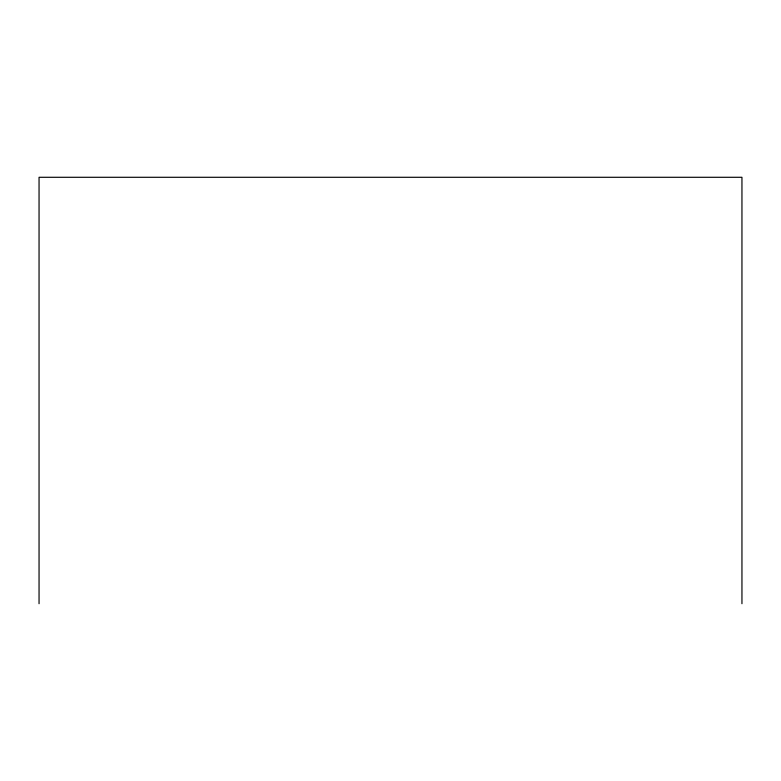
<?xml version="1.0" encoding="UTF-8"?>
<svg xmlns="http://www.w3.org/2000/svg" width="781" height="781" viewBox="0 0 781 781"><rect width="100%" height="100%" fill="white"/><g stroke="black" fill="none" stroke-linecap="round" stroke-linejoin="round"><path stroke-width="1.17" d="M741.95 603.713L741.95 177.287L39.05 177.287L39.05 603.713"/></g></svg>
